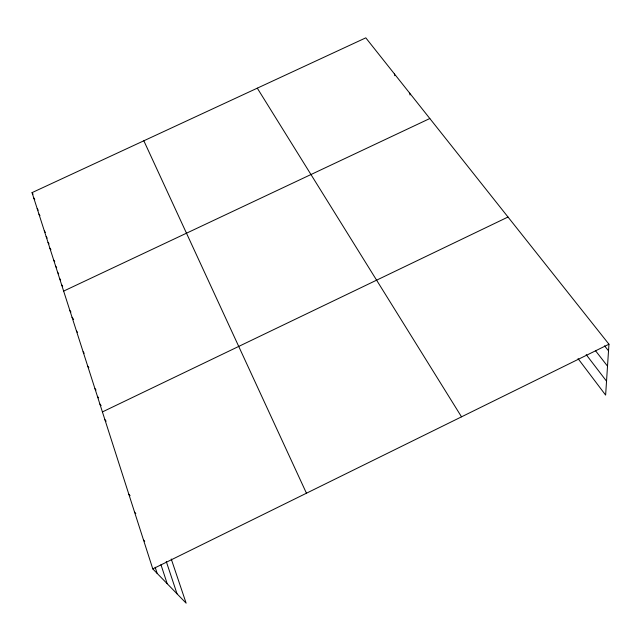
<?xml version="1.0" encoding="UTF-8"?>
<svg xmlns="http://www.w3.org/2000/svg" width="641" height="641" viewBox="0 0 641 641"><rect width="100%" height="100%" fill="white"/><g stroke="black" fill="none" stroke-linecap="round" stroke-linejoin="round"><path stroke-width="0.96" d="M171.243 558.992L186.13 603.157L152.79 568.912L32.05 192.629L365.795 37.843L608.95 344.209L605.625 395.088L578.046 358.623M152.79 568.912L608.95 344.209M102.416 411.923L508.009 217.027M63.643 291.094L429.823 118.521M143.488 539.922L144.738 541.26M134.578 512.159L135.828 513.553M128.849 494.291L130.091 495.717M104.908 419.679L106.142 421.217M99.892 404.062L101.134 405.625M604.559 345.836L608.517 350.851M97.408 396.306L98.642 397.877M94.948 388.646L96.03 390.032M595.473 350.659L607.516 366.155M586.195 354.625L606.53 381.179M87.769 366.267L88.843 367.678M83.13 351.821L84.203 353.239M76.391 330.82L77.457 332.262M72.04 317.255L73.635 319.434M69.901 310.597L70.967 312.055M61.608 284.748L62.666 286.231M59.597 278.482L60.647 279.965M57.61 272.289L58.66 273.771M55.647 266.167L56.688 267.65M53.708 260.11L54.749 261.608M49.886 248.219L50.927 249.718M48.011 242.37L49.053 243.876M46.16 236.593L47.194 238.099M44.325 230.88L45.359 232.387M38.949 214.126L39.974 215.64M37.194 208.662L38.22 210.176M33.749 197.917L34.766 199.439M32.05 192.629L33.068 194.151M257.297 88.162L461.52 416.834M143.84 140.78L306.454 493.217M166.267 561.468L177.036 593.814M160.963 564.697L167.197 583.711M155.154 567.205L157.157 573.399M394.415 73.907L394.752 75.694M409.703 93.169L410.016 94.964"/></g></svg>
